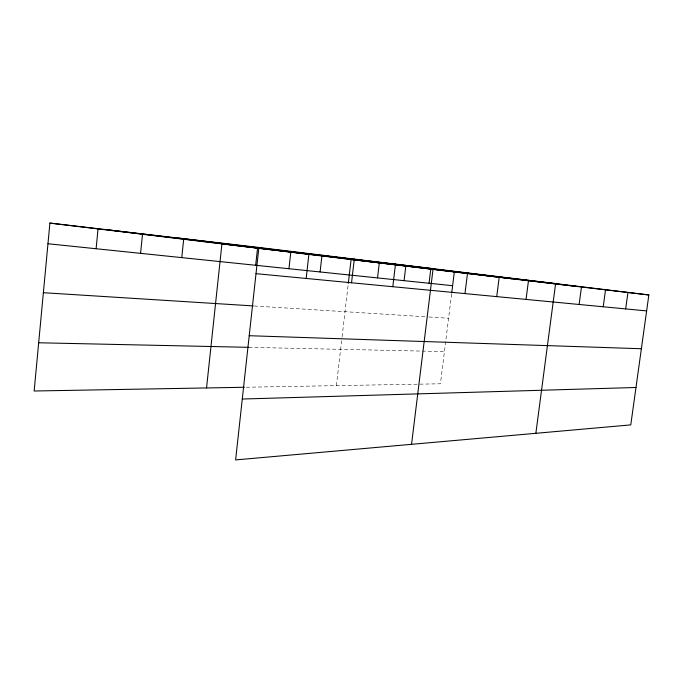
<?xml version="1.0" encoding="UTF-8"?>
<svg xmlns="http://www.w3.org/2000/svg" width="683" height="683" viewBox="0 0 683 683"><rect width="100%" height="100%" fill="white"/><g stroke="black" fill="none" stroke-linecap="round" stroke-linejoin="round"><path stroke-width="0.51" stroke-dasharray="3.42 2.56" d="M336.395 385.639L341.961 337.829M342.081 336.779L348.185 284.427M451.583 294.091L440.424 383.786L245.453 387.252M248.783 347.331L444.428 351.574M254.366 305.993L428.036 316.929M429.061 316.997L448.577 318.227"/><path stroke-width="1.02" d="M258.883 247.451L235.609 459.915L630.776 424.894L648.85 294.962L258.883 247.451L49.902 223.085L34.15 391.009L244.412 387.27M96.115 248.74L98.045 228.907M140.578 253.35L142.508 234.278M181.772 257.619L183.684 239.263M206.548 387.944L221.924 243.882L433.107 268.675L411.55 444.326M255.673 265.277L257.542 248.194M288.952 268.726L290.796 252.215M306.163 278.451L308.981 253.555M320.088 271.954L321.915 255.98M348.304 283.377L351.088 259.506L555.612 283.599L535.856 433.304M351.54 282.779L354.306 259.07M377.528 277.913L379.304 262.921M392.793 286.706L395.5 264.09M404.063 280.662L405.822 266.122M429.052 283.257L430.785 269.145M451.711 293.041L454.323 271.988L648.85 294.962M464.969 293.588L467.565 272.876M496.729 296.618L499.273 276.735M526.047 299.41L528.531 280.303M579.124 304.473L581.498 286.758M603.226 306.769L605.548 289.686M625.671 308.912L627.942 292.409M242.277 399.034L635.984 387.492M38.675 342.772L248.783 347.331M249.21 335.712L641.371 348.74M43.37 292.7L253.325 305.924M256.005 273.67L646.63 310.91M47.964 243.746L452.624 285.699M108.238 229.881L512.105 278.809M49.902 223.085L454.323 271.988M178.391 238.06L577.895 286.578"/></g></svg>
